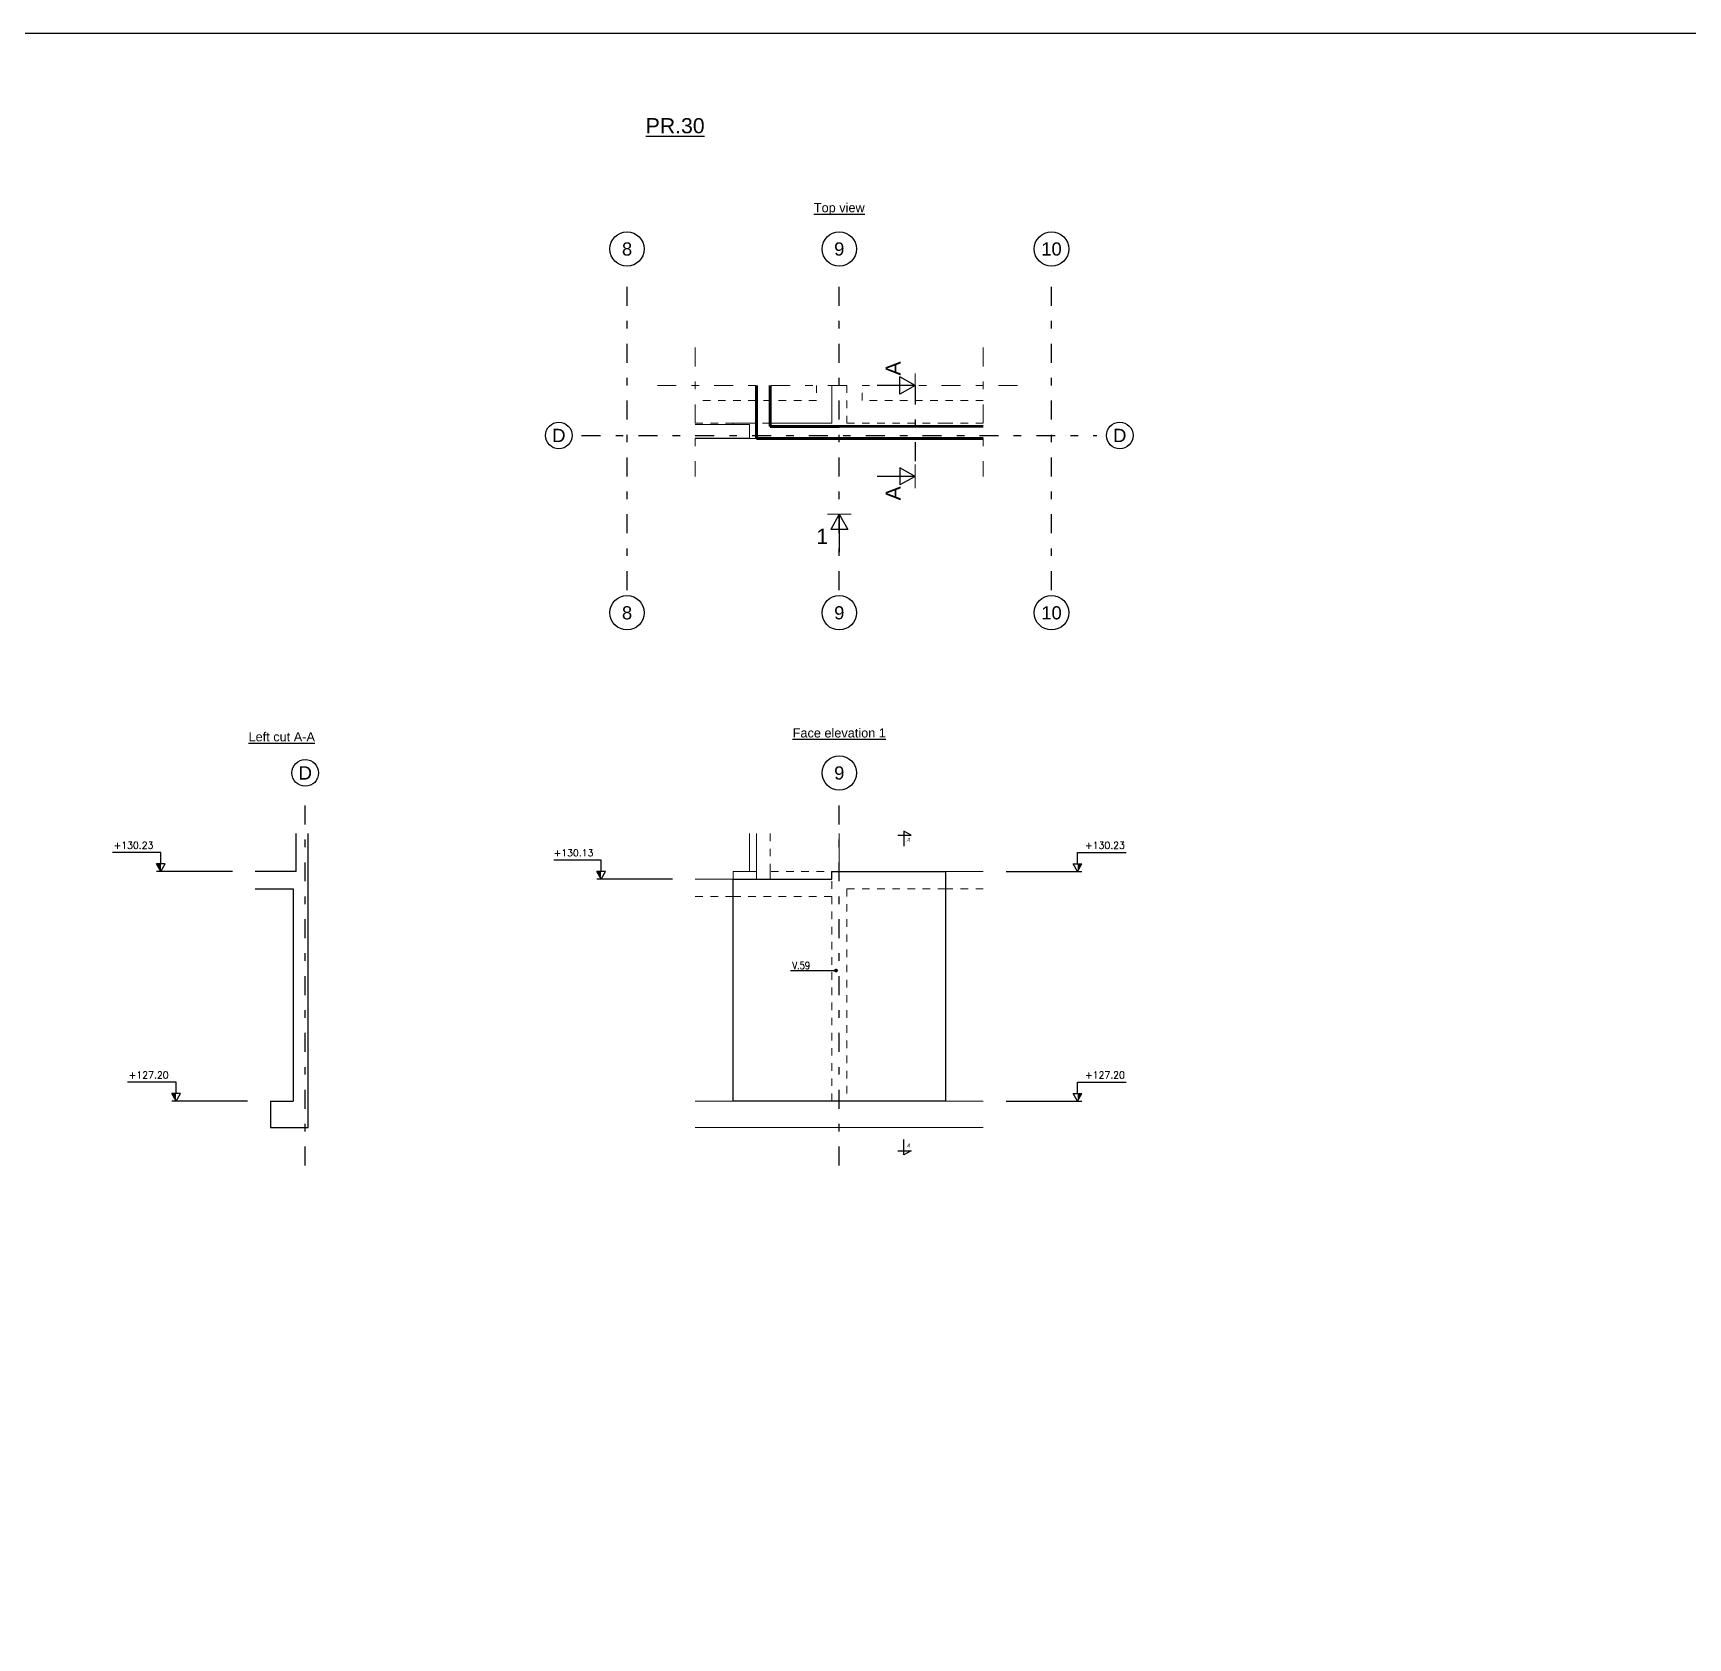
# Model space of a CAD drawing. Header units: millimetres. Extents: x -21776 to 63757, y -7870 to 8483.
# Drawn here: x 5367 to 7550, y -4478 to -2361 of the extents above; entities that cross this region are included whole.
import ezdxf
from ezdxf.enums import TextEntityAlignment as Align

# ---------------------------------------------------------------- set-up
doc = ezdxf.new("R2010")
doc.units = ezdxf.units.MM
doc.linetypes.add('GrDotted', pattern=[0.4, 0.1, -0.1, 0.1, -0.1])
doc.linetypes.add('GrFeatureAxis', pattern=[0.85, 0.25, -0.2, 0.1, -0.2, 0.1])
for name, color, linetype in [('COTATION', 1, 'Continuous'), ('GO-TEXTE', 9, 'Continuous'), ('Grid', 7, 'Continuous'), ('K_BEM_M_Building_PR.30', 7, 'Continuous'), ('K_ENT_M_Building_PR.30', 7, 'Continuous'), ('K_FOT_M_Building_PR.30', 7, 'Continuous'), ('K_FOT_M_Building_V.46', 7, 'Continuous'), ('K_SLB_M_Building_PR.30', 7, 'Continuous'), ('K_wAL_M_Building_PR.30', 7, 'Continuous'), ('préfa v', 2, 'Continuous'), ('STR_TS_TXT', 7, 'Continuous'), ('STR_VOI-POT', 6, 'Continuous')]:
    doc.layers.add(name, color=color, linetype=linetype)
doc.styles.add('GrCut', font='swissli.ttf', dxfattribs={"height": 0.2})
doc.styles.add('GrDimensions', font='simplex.shx')
doc.styles.add('GrElevation', font='swissli.ttf', dxfattribs={"height": 0.2})
doc.styles.add('GrGrid', font='ARIAL.TTF', dxfattribs={"height": 0.17})
doc.styles.add('GrTitleDrawing', font='swissli.ttf', dxfattribs={"height": 0.2})
doc.styles.add('Lucida', font='')
doc.styles.add('TEXTE TS', font='romans.shx', dxfattribs={"width": 0.7, "oblique": 15})
doc.styles.get('Lucida').set_extended_font_data('Lucida Sans', italic=True)

# ---------------------------------------------------------------- blocks, each defined once
blk = doc.blocks.new('World Level Arrow 5_i')
at = {"color": 7, "linetype": 'Continuous', "lineweight": -3, "extrusion": (0, -1.22461e-16, -1)}
for p, q in [((0, 9.43), (0, -0.57)), ((-1, 0.57), (-1, -0.57)), ((0, 0), (-1, 0.57)), ((0, 0), (-1, -0.57))]:
    blk.add_line(p, q, dxfattribs=at)
blk.add_solid([(1, -0.57), (0, 0), (1, 0)], dxfattribs=at)
blk = doc.blocks.new('World Level Arrow 5')
at = {"color": 7, "linetype": 'Continuous', "lineweight": -3}
for p, q in [((-1, -0.57), (-1, 0.57)), ((0, 0), (-1, 0.57)), ((0, 0), (-1, -0.57)), ((0, -9.43), (0, 0.57))]:
    blk.add_line(p, q, dxfattribs=at)
blk.add_solid([(-1, 0.57), (0, 0), (-1, 0)], dxfattribs=at)

msp = doc.modelspace()

# ---------------------------------------------------------------- linework, layer by layer
at = {"layer": 'COTATION'}
msp.add_lwpolyline([(6365.72876, -3597.80103), (6425.8845, -3597.80103)], dxfattribs=at)
at = {"layer": 'COTATION', "const_width": 2.5}
msp.add_lwpolyline([(6424.6345, -3597.80103, 1), (6427.1345, -3597.80103, 1)], format="xyb", close=True, dxfattribs=at)
at = {"layer": 'GO-TEXTE', "flags": 128}
for points in [[(6507.20938, -3419.0036), (6524.85712, -3419.0036), (6515.17907, -3413.72354), (6515.17907, -3433.64502)], [(6507.20938, -3835.4992), (6524.85712, -3835.4992), (6515.17907, -3840.77926), (6515.17907, -3820.85778)]]:
    msp.add_lwpolyline(points, dxfattribs=at)
at = {"layer": 'Grid', "color": 4, "linetype": 'GrFeatureAxis', "lineweight": 25, "ltscale": 100}
for p, q in [((6150.16253, -3095.78056), (6150.16253, -2675.77806)), ((6430.16253, -3095.78056), (6430.16253, -2675.77806)), ((6710.16253, -3095.78056), (6710.16253, -2675.77806)), ((6090.16253, -2891.78056), (6770.16253, -2891.78056)), ((5725.60079, -3855.06618), (5725.60079, -3367.06518)), ((6430.16253, -3855.06618), (6430.16253, -3367.06518))]:
    msp.add_line(p, q, dxfattribs=at)
at = {"layer": 'Grid', "color": 1, "linetype": 'Continuous', "lineweight": 25, "ltscale": 100}
for centre, major_axis, start_param, end_param in [((6150.16253, -2645.77806), (-16.04689, 16.04689), 3.926990817, 10.2101761242), ((6430.16253, -2645.77806), (-16.04689, 16.04689), 3.926990817, 10.2101761242), ((6710.16253, -2645.77806), (-16.04689, 16.04689), 3.926990817, 10.2101761242), ((6060.16253, -2891.78056), (12.4308, 12.4308), 5.4977871438, 11.780972451), ((6800.16253, -2891.78056), (12.4308, 12.4308), 5.4977871438, 11.780972451), ((6150.16253, -3125.78056), (-16.04689, 16.04689), 3.926990817, 10.2101761242), ((6430.16253, -3125.78056), (-16.04689, 16.04689), 3.926990817, 10.2101761242), ((6710.16253, -3125.78056), (-16.04689, 16.04689), 3.926990817, 10.2101761242), ((6430.16253, -3337.06518), (16.04689, 16.04689), 5.4977871438, 11.780972451), ((5725.60079, -3337.06518), (-12.4308, 12.4308), 3.926990817, 10.2101761242)]:
    msp.add_ellipse(centre, major_axis=major_axis, ratio=1, start_param=start_param, end_param=end_param, dxfattribs=at)
at = {"layer": 'K_BEM_M_Building_PR.30', "color": 102, "linetype": 'Continuous', "lineweight": 20, "ltscale": 100}
for p, q in [((6311.83817, -2877.31575), (6240.16253, -2877.39293)), ((6311.85755, -2895.31574), (6311.83817, -2877.31575)), ((6240.16253, -2895.39294), (6311.85755, -2895.31574)), ((6311.85755, -3467.06518), (6311.85755, -3417.06518))]:
    msp.add_line(p, q, dxfattribs=at)
at = {"layer": 'K_ENT_M_Building_PR.30', "color": 9, "linetype": 'GrFeatureAxis', "lineweight": 20, "ltscale": 100}
for p, q in [((6240.16253, -2775.77806), (6240.16253, -2945.78056)), ((6620.16253, -2775.77806), (6620.16253, -2945.78056)), ((6190.16253, -2825.77806), (6670.16253, -2825.77806))]:
    msp.add_line(p, q, dxfattribs=at)
at = {"layer": 'K_ENT_M_Building_PR.30', "color": 7, "linetype": 'Continuous', "lineweight": -3, "ltscale": 100}
for p, q in [((6530.22749, -2825.77806), (6510.22749, -2814.43176)), ((6510.22749, -2837.12437), (6510.22749, -2814.43176)), ((6510.22749, -2825.77806), (6480.22749, -2825.77806)), ((6530.22749, -2825.77806), (6510.22749, -2825.77806)), ((6530.22749, -2825.77806), (6510.22749, -2837.12437)), ((6430.16253, -2995.78056), (6418.81622, -3015.78056)), ((6430.16253, -2995.78056), (6441.50883, -3015.78056)), ((6430.16253, -2995.78056), (6430.16253, -3015.78056)), ((6441.50883, -3015.78056), (6418.81622, -3015.78056)), ((6430.16253, -3015.78056), (6430.16253, -3045.78056))]:
    msp.add_line(p, q, dxfattribs=at)
at = {"layer": 'K_ENT_M_Building_PR.30', "color": 7, "linetype": 'Continuous', "lineweight": -3, "ltscale": 100, "extrusion": (0, -1.22461e-16, -1)}
for p, q in [((6510.22749, -2945.78056), (6480.22749, -2945.78056)), ((6530.22749, -2945.78056), (6510.22749, -2934.43426)), ((6510.22749, -2934.43426), (6510.22749, -2957.12687)), ((6530.22749, -2945.78056), (6510.22749, -2945.78056)), ((6530.22749, -2945.78056), (6510.22749, -2957.12687))]:
    msp.add_line(p, q, dxfattribs=at)
at = {"layer": 'K_ENT_M_Building_PR.30', "color": 120, "linetype": 'Continuous', "lineweight": -3}
for p, q in [((5530.27133, -3442.06518), (5471.27133, -3442.06518)), ((5530.27133, -3442.06518), (5471.27133, -3442.06518)), ((5535.27133, -3442.06518), (5530.27133, -3442.06518)), ((5535.27133, -3442.06518), (5530.27133, -3442.06518)), ((5535.27133, -3457.06518), (5535.27133, -3442.06518)), ((5535.27133, -3457.06518), (5535.27133, -3442.06518)), ((6744.48948, -3457.06518), (6744.48948, -3442.06518)), ((6744.48948, -3442.06518), (6749.48948, -3442.06518)), ((6744.48948, -3457.06518), (6744.48948, -3442.06518)), ((6744.48948, -3442.06518), (6749.48948, -3442.06518)), ((6749.48948, -3442.06518), (6808.48948, -3442.06518)), ((6749.48948, -3442.06518), (6808.48948, -3442.06518)), ((6110.83557, -3452.06518), (6053.54985, -3452.06518)), ((6110.83557, -3452.06518), (6053.54985, -3452.06518)), ((6115.83557, -3452.06518), (6110.83557, -3452.06518)), ((6115.83557, -3452.06518), (6110.83557, -3452.06518)), ((6115.83557, -3467.06518), (6115.83557, -3452.06518)), ((6115.83557, -3467.06518), (6115.83557, -3452.06518)), ((5550.27385, -3745.06618), (5491.27385, -3745.06618)), ((5550.27385, -3745.06618), (5491.27385, -3745.06618)), ((5555.27385, -3745.06618), (5550.27385, -3745.06618)), ((5555.27385, -3745.06618), (5550.27385, -3745.06618)), ((5555.27385, -3760.06618), (5555.27385, -3745.06618)), ((5555.27385, -3760.06618), (5555.27385, -3745.06618)), ((6744.48948, -3760.06518), (6744.48948, -3745.06518)), ((6744.48948, -3745.06518), (6749.48948, -3745.06518)), ((6744.48948, -3760.06518), (6744.48948, -3745.06518)), ((6744.48948, -3745.06518), (6749.48948, -3745.06518)), ((6749.48948, -3745.06518), (6808.48948, -3745.06518)), ((6749.48948, -3745.06518), (6808.48948, -3745.06518))]:
    msp.add_line(p, q, dxfattribs=at)
at = {"layer": 'K_ENT_M_Building_PR.30', "color": 7, "linetype": 'Continuous', "lineweight": -3, "ltscale": 100, "const_width": 1.2}
for points in [[(6530.2474, -2841.70327), (6530.20758, -2809.85286)], [(6446.08773, -2995.76066), (6414.23732, -2995.80047)]]:
    msp.add_lwpolyline(points, dxfattribs=at)
at = {"layer": 'K_ENT_M_Building_PR.30', "color": 7, "linetype": 'GrFeatureAxis', "lineweight": -3, "ltscale": 100}
msp.add_lwpolyline([(6530.22749, -2825.77806), (6530.22749, -2945.78056)], dxfattribs=at)
at = {"layer": 'K_ENT_M_Building_PR.30', "color": 7, "linetype": 'Continuous', "lineweight": -3, "ltscale": 100, "extrusion": (0, -1.22461e-16, -1), "const_width": 1.2}
msp.add_lwpolyline([(-6530.2474, -2929.85536), (-6530.20758, -2961.70577)], dxfattribs=at)
at = {"layer": 'K_FOT_M_Building_PR.30', "color": 9, "linetype": 'GrDotted', "lineweight": 15, "ltscale": 100}
for p, q in [((6400.16251, -2825.77806), (6400.16251, -2845.78064)), ((6460.16251, -2845.78057), (6460.16251, -2825.77806)), ((6400.16251, -2845.78064), (6240.16253, -2845.78063)), ((6620.16253, -2845.78059), (6460.16251, -2845.78057))]:
    msp.add_line(p, q, dxfattribs=at)
at = {"layer": 'K_FOT_M_Building_PR.30', "color": 4, "linetype": 'Continuous', "lineweight": 20, "ltscale": 100}
msp.add_line((6240.16253, -3805.06618), (6620.16253, -3805.06618), dxfattribs=at)
at = {"layer": 'K_FOT_M_Building_V.46', "color": 120}
msp.add_lwpolyline([(6290.16253, -3770.06518), (6290.16253, -3477.06518), (6420.16128, -3477.06518), (6420.16128, -3467.06518), (6570.16253, -3467.06518), (6570.16253, -3770.06518)], close=True, dxfattribs=at)
at = {"layer": 'K_SLB_M_Building_PR.30', "color": 9, "linetype": 'GrDotted', "lineweight": 15, "ltscale": 100}
msp.add_line((6440.16378, -3490.06518), (6570.16253, -3490.06518), dxfattribs=at)
at = {"layer": 'K_wAL_M_Building_PR.30', "color": 6, "linetype": 'Continuous', "lineweight": 60, "ltscale": 100}
for p, q in [((6320.82717, -2825.77806), (6320.82717, -2895.78056)), ((6338.92467, -2879.78056), (6338.92467, -2825.77806)), ((6430.09374, -2879.78056), (6338.92467, -2879.78056)), ((6620.16253, -2879.74818), (6430.16698, -2879.78055)), ((6320.87592, -2895.78056), (6430.09647, -2895.78056)), ((6430.16698, -2895.78055), (6620.16253, -2895.74818))]:
    msp.add_line(p, q, dxfattribs=at)
at = {"layer": 'K_wAL_M_Building_PR.30', "color": 6, "linetype": 'Continuous', "lineweight": 20, "ltscale": 100}
for p, q in [((6420.16128, -2825.77806), (6420.16128, -2875.77806)), ((6290.16253, -2875.77806), (6290.16253, -2877.33909)), ((6320.82717, -2875.77806), (6290.16253, -2875.77806)), ((6420.16128, -2875.77806), (6338.92467, -2875.77806)), ((6240.16253, -2895.78056), (6290.16253, -2895.78056)), ((6290.16253, -2895.3391), (6290.16253, -2895.78056)), ((6290.16253, -2895.78056), (6320.82717, -2895.78056)), ((6320.82717, -3417.06518), (6320.82717, -3467.06518)), ((6430.16698, -3467.06518), (6430.16698, -3417.06518)), ((6290.16253, -3467.06518), (6290.16253, -3477.06518)), ((6320.82717, -3467.06518), (6290.16253, -3467.06518)), ((6570.16253, -3467.06518), (6430.16698, -3467.06518)), ((6620.16253, -3467.06518), (6570.16253, -3467.06518)), ((6290.16253, -3477.06518), (6240.16253, -3477.06518)), ((6240.16253, -3770.06518), (6290.16253, -3770.06518)), ((6570.16253, -3770.06518), (6620.16253, -3770.06518))]:
    msp.add_line(p, q, dxfattribs=at)
at = {"layer": 'K_wAL_M_Building_PR.30', "color": 9, "linetype": 'GrDotted', "lineweight": 15, "ltscale": 100}
for p, q in [((6440.16378, -2825.77806), (6440.16378, -2875.77806)), ((6290.16253, -2875.77806), (6240.16253, -2875.77806)), ((6338.92467, -2875.77806), (6320.82717, -2875.77806)), ((6440.16378, -2875.77806), (6570.16253, -2875.77806)), ((6620.16253, -2875.77806), (6570.16253, -2875.77806)), ((6338.92467, -3417.06518), (6338.92467, -3467.06518)), ((6320.82717, -3477.06518), (6320.82717, -3467.06518)), ((6430.0911, -3467.06518), (6338.92467, -3467.06518)), ((6338.92467, -3467.06518), (6338.92467, -3477.06518)), ((6420.16128, -3770.06518), (6420.16128, -3467.06518)), ((6290.16253, -3477.06518), (6320.82717, -3477.06518)), ((6338.92467, -3477.06518), (6420.16128, -3477.06518)), ((6440.16378, -3490.06518), (6440.16378, -3770.06518)), ((6620.16253, -3490.06518), (6570.16253, -3490.06518)), ((6290.16253, -3500.06518), (6240.16253, -3500.06518)), ((6420.16128, -3500.06518), (6290.16253, -3500.06518))]:
    msp.add_line(p, q, dxfattribs=at)
at = {"layer": 'préfa v', "color": 2, "ltscale": 3}
for p, q in [((5713.58373, -3467.06518), (5713.58373, -3417.06518)), ((5729.58373, -3467.06518), (5729.58373, -3417.06518)), ((5709.59829, -3467.06518), (5659.59829, -3467.06518)), ((5713.58373, -3467.06518), (5709.59829, -3467.06518)), ((5710.00943, -3467.06518), (5710.09039, -3467.06518)), ((5729.60079, -3770.06518), (5729.60079, -3467.06518)), ((5659.59829, -3490.06518), (5709.59829, -3490.06518)), ((5709.59829, -3490.06518), (5709.59829, -3770.06518)), ((5679.6008, -3770.06618), (5709.59829, -3770.06518)), ((5679.6008, -3770.06618), (5679.6008, -3805.06618)), ((5729.60087, -3805.06618), (5729.60087, -3770.06618)), ((5679.6008, -3805.06618), (5729.60087, -3805.06618))]:
    msp.add_line(p, q, dxfattribs=at)
at = {"layer": 'STR_VOI-POT'}
msp.add_lwpolyline([(-14626.05801, -2360.94219), (63756.79188, -2360.94219), (63756.79188, -6687.41341), (-14626.05801, -6687.41341)], close=True, dxfattribs=at)

# ---------------------------------------------------------------- block references
at = {"layer": 'K_ENT_M_Building_PR.30', "color": 120, "linetype": 'Continuous', "lineweight": -3, "xscale": 10, "yscale": 10, "zscale": 10, "rotation": 270}
for name, p in [('World Level Arrow 5_i', (5535.27133, -3467.06518)), ('World Level Arrow 5_i', (5535.27133, -3467.06518)), ('World Level Arrow 5_i', (6115.83557, -3477.06518)), ('World Level Arrow 5_i', (6115.83557, -3477.06518)), ('World Level Arrow 5', (6744.48948, -3467.06518)), ('World Level Arrow 5', (6744.48948, -3467.06518)), ('World Level Arrow 5_i', (5555.27385, -3770.06618)), ('World Level Arrow 5_i', (5555.27385, -3770.06618)), ('World Level Arrow 5', (6744.48948, -3770.06518)), ('World Level Arrow 5', (6744.48948, -3770.06518))]:
    msp.add_blockref(name, p, dxfattribs=at)

# ---------------------------------------------------------------- texts
at = {"layer": 'GO-TEXTE', "linetype": 'Continuous', "style": 'Lucida'}
for p in [(6518.79422, -3427.79636), (6518.79422, -3831.22891)]:
    msp.add_text('A', height=5.32, rotation=0.00179755, dxfattribs=at).set_placement(p)
at = {"layer": 'Grid', "color": 1, "linetype": 'Continuous', "lineweight": -3, "ltscale": 100, "style": 'GrGrid'}
for s, height, p in [('8', 17.35948, (6150.16253, -2645.77806)), ('9', 17.35948, (6430.16253, -2645.77806)), ('10', 17.359482, (6710.16253, -2645.77806)), ('D', 17.57981, (6060.16253, -2891.78056)), ('D', 17.57981, (6800.16253, -2891.78056)), ('8', 17.35948, (6150.16253, -3125.78056)), ('9', 17.35948, (6430.16253, -3125.78056)), ('10', 17.359482, (6710.16253, -3125.78056)), ('D', 17.57981, (5725.60079, -3337.06518)), ('9', 17.35948, (6430.16253, -3337.06518))]:
    msp.add_text(s, height=height, dxfattribs=at).set_placement(p, align=Align.MIDDLE_CENTER)
at = {"layer": 'K_ENT_M_Building_PR.30', "color": 7, "linetype": 'Continuous', "lineweight": -3, "ltscale": 100, "attachment_point": 5}
for s, insert, char_height, style in [('{\\LPR.30}', (6213.67031, -2483.27171), 20, 'GrTitleDrawing'), ('\\LTop view', (6430.16253, -2593.08434), 12, 'GrTitleDrawing'), ('{1}', (6407.75274, -3024.81944), 20, 'GrElevation'), ('\\LLeft cut A-A', (5694.59958, -3289.48537), 12, 'GrTitleDrawing'), ('\\LFace elevation 1', (6430.16253, -3284.37146), 12, 'GrTitleDrawing')]:
    msp.add_mtext(s, dxfattribs=dict(at, insert=insert, char_height=char_height, style=style))
at = {"layer": 'K_ENT_M_Building_PR.30', "color": 7, "linetype": 'Continuous', "lineweight": -3, "ltscale": 100, "char_height": 20, "attachment_point": 5, "rotation": 90, "style": 'GrCut'}
for insert in [(6501.18861, -2803.36828), (6501.18861, -2968.19035)]:
    msp.add_mtext('{A}', dxfattribs=dict(at, insert=insert))
at = {"layer": 'K_ENT_M_Building_PR.30', "color": 0, "linetype": 'Continuous', "lineweight": -3, "char_height": 9, "style": 'GrDimensions'}
for s, insert, attachment_point in [('\\A1;+130.23', (5525.27133, -3437.06518), 9), ('\\A1;+130.13', (6105.83557, -3447.06518), 9), ('\\A1;+130.23', (6754.48948, -3437.06518), 7), ('\\A1;+127.20', (5545.27385, -3740.06618), 9), ('\\A1;+127.20', (6754.48948, -3740.06518), 7)]:
    msp.add_mtext(s, dxfattribs=dict(at, insert=insert, attachment_point=attachment_point))
at = {"layer": 'STR_TS_TXT', "style": 'TEXTE TS', "width": 0.8}
msp.add_text('V.59', height=10, dxfattribs=at).set_placement((6368.29104, -3596.14987, -0.00589))

doc.saveas('drawing.dxf')
